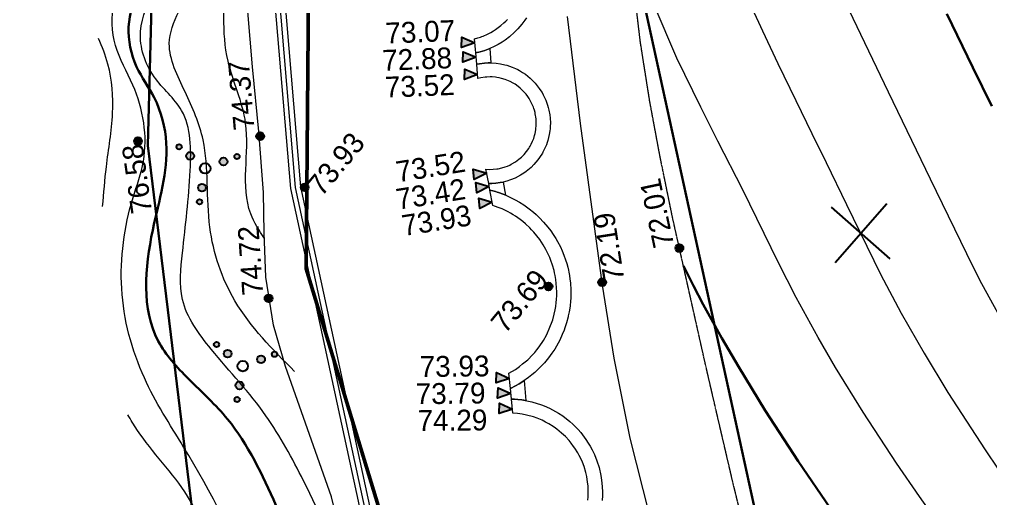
# Model space of a CAD drawing. Header units: millimetres. Extents: x -2893842 to -949497, y -1203244 to 262218.
# Drawn here: x -2454252 to -2417010, y -154996 to -136624 of the extents above; entities that cross this region are included whole.
import ezdxf

# ---------------------------------------------------------------- set-up
doc = ezdxf.new("R2010")
doc.units = ezdxf.units.MM
doc.linetypes.add('g5_05x2', pattern=[3.5, 2.5, -1])
doc.layers.get('0').update_dxf_attribs({"lineweight": 5})
for name, color, linetype in [('!!!_ Размеры', 7, 'Continuous'), ('02_сетка', 253, 'Continuous'), ('06_Инженерно-технические сооружения', 253, 'Continuous'), ('10_Границы покрытий и угодий', 253, 'Continuous'), ('12_Рельеф', 253, 'Continuous'), ('13_Растительность', 253, 'Continuous'), ('14_Ограждения', 253, 'Continuous'), ('19_Горизонтали', 253, 'Continuous'), ('30_Канализация', 253, 'Continuous'), ('33_Газопровод', 253, 'Continuous'), ('61_Отметки высоты поверхности', 253, 'Continuous'), ('65_Границы', 253, 'Continuous')]:
    doc.layers.add(name, color=color, linetype=linetype)
doc.styles.add('LIKE17', font='d431.shx')
doc.styles.add('LIKE36', font='pragmai.shx')
doc.styles.add('Line_GUGK', font='')
doc.styles.get('Line_GUGK').set_extended_font_data('Bm431', italic=True)
doc.linetypes.add('g5_085a', pattern='A,0.001,[19,GUGK_2005.shx,S=1,R=180,X=0,Y=0],0.5,[18,GUGK_2005.shx,S=6,R=180,X=0,Y=0],0.5', length=1.001)
doc.linetypes.add('g5_121_g', pattern='A,4,-0.4,["Г",Line_GUGK,S=1,R=0,X=0,Y=-0.5],-1.2,12', length=17.6)
doc.linetypes.add('g5_122_d', pattern='A,1,-1,1.5,-0.4,["Др",Line_GUGK,S=1,R=0,X=0,Y=-0.5],-2.4,1.5,-1,4,-1,4,-1,3', length=21.8)
doc.linetypes.add('g5_474_3a', pattern='A,1.5,-0.5,0.5,-0.2,[28,GUGK_2005.shx,S=0.8,R=0,X=0,Y=0],-0.2,0.5,-0.5', length=3.9)

# ---------------------------------------------------------------- blocks, each defined once
blk = doc.blocks.new('g5_330')
blk.add_hatch(color=0).paths.add_polyline_path([(-0.15, 0, 1), (0.15, 0, 1)])
at = {"color": 0}
blk.add_circle((0, 0), 0.15, dxfattribs=at)
blk = doc.blocks.new('g5_330a')
blk.add_hatch(color=0).paths.add_polyline_path([(0, 0), (-0.2, 0.5), (0.2, 0.5)])
at = {"color": 0}
blk.add_lwpolyline([(0, 0), (-0.2, 0.5), (0.2, 0.5)], close=True, dxfattribs=at)
blk = doc.blocks.new('g5_395_2')
h = blk.add_hatch(color=0)
h.paths.add_polyline_path([(-0.8, -0.375, 1), (-0.5, -0.375, 1)])
h.paths.add_polyline_path([(-1.026, -0.65, 1), (-1.226, -0.65, 1)])
h.paths.add_polyline_path([(0.8, -0.375, 1), (0.5, -0.375, 1)])
h.paths.add_polyline_path([(1.026, -0.65, 1), (1.226, -0.65, 1)])
h.paths.add_polyline_path([(0.15, 0.75, 1), (-0.15, 0.75, 1)])
h.paths.add_polyline_path([(0.1, 1.3, 1), (-0.1, 1.3, 1)])
at = {"color": 0}
for centre, radius in [((0, 1.3), 0.1), ((0, 0.75), 0.15), ((0, 0), 0.2), ((-0.65, -0.375), 0.15), ((0.65, -0.375), 0.15), ((-1.126, -0.65), 0.1), ((1.126, -0.65), 0.1)]:
    blk.add_circle(centre, radius, dxfattribs=at)
blk = doc.blocks.new('Топо_07.04.17')
at = {"layer": '02_сетка', "linetype": 'Continuous'}
for p, q in [((-493388, 22826), (-495404, 25047)), ((-495506, 22928), (-493285, 24945))]:
    blk.add_line(p, q, dxfattribs=at)
at = {"layer": '06_Инженерно-технические сооружения', "color": 7, "linetype": 'Continuous', "lineweight": 20}
for points in [[(-506212, 33585), (-506284, 33499), (-506407, 33366), (-506588, 33196), (-506727, 33082), (-506937, 32935), (-507120, 32826), (-507239, 32765), (-507400, 32691), (-507564, 32627), (-507743, 32569), (-507939, 32520), (-508123, 32485), (-508296, 32464), (-508282, 33009), (-508154, 33028), (-508049, 33049), (-507992, 33062), (-507940, 33075), (-507768, 33128), (-507631, 33179), (-507516, 33230), (-507442, 33267), (-507382, 33298), (-507220, 33395), (-507092, 33484), (-507011, 33546), (-506940, 33606)], [(-505952, 14938), (-505926, 15071), (-505893, 15336), (-505885, 15470), (-505884, 15637), (-505887, 15725), (-505895, 15842), (-505914, 16009), (-505956, 16238), (-505998, 16406), (-506037, 16531), (-506090, 16679), (-506137, 16794), (-506223, 16975), (-506265, 17052), (-506339, 17179), (-506413, 17293), (-506535, 17458), (-506663, 17611), (-506826, 17778), (-506878, 17826), (-506954, 17893), (-507112, 18018), (-507227, 18099), (-507354, 18180), (-507530, 18278), (-507666, 18344), (-507930, 18449), (-508090, 18499), (-508263, 18543), (-508442, 18576), (-508432, 19121), (-508309, 19102), (-508184, 19078), (-508033, 19043), (-507846, 18989), (-507660, 18925), (-507307, 18771), (-507208, 18719), (-507015, 18605), (-506912, 18538), (-506697, 18380), (-506550, 18257), (-506301, 18015), (-506197, 17898), (-506120, 17804), (-506019, 17670), (-505936, 17551), (-505767, 17266), (-505690, 17116), (-505633, 16989), (-505574, 16843), (-505508, 16651), (-505439, 16399), (-505386, 16132), (-505352, 15821), (-505344, 15637), (-505348, 15395), (-505366, 15182), (-505382, 15053), (-505416, 14862)]]:
    blk.add_lwpolyline(points, dxfattribs=at)
for points in [[(-508307, 32026), (-508296, 32464), (-508123, 32485), (-507939, 32520), (-507743, 32569), (-507757, 32016), (-507858, 32032), (-508003, 32039), (-508192, 32036)], [(-508320, 31480), (-508307, 32026), (-508192, 32036), (-508003, 32039), (-507858, 32032), (-507555, 31985), (-507395, 31944), (-507231, 31889), (-507167, 31863), (-507062, 31816), (-506963, 31766), (-506844, 31698), (-506764, 31647), (-506704, 31606), (-506591, 31519), (-506496, 31437), (-506413, 31357), (-506332, 31271), (-506227, 31146), (-506158, 31052), (-506091, 30951), (-506025, 30838), (-505976, 30744), (-505939, 30665), (-505904, 30581), (-505853, 30441), (-505829, 30363), (-505808, 30283), (-505781, 30160), (-505767, 30077), (-505753, 29970), (-505741, 29784), (-505741, 29663), (-505753, 29482), (-505772, 29341), (-505790, 29247), (-505806, 29176), (-505844, 29039), (-505925, 28820), (-505961, 28739), (-506001, 28659), (-506084, 28512), (-506160, 28396), (-506187, 28359), (-506311, 28204), (-506391, 28117), (-506559, 27960), (-506678, 27866), (-506883, 27731), (-506980, 27676), (-507114, 27612), (-507333, 27528), (-507518, 27475), (-507659, 27446), (-507812, 27425), (-507921, 27416), (-508087, 27412), (-508246, 27420), (-508364, 27433), (-508407, 27988), (-508288, 27968), (-508130, 27954), (-507987, 27953), (-507945, 27956), (-507800, 27971), (-507667, 27995), (-507577, 28017), (-507486, 28046), (-507420, 28069), (-507247, 28146), (-507106, 28226), (-507003, 28297), (-506893, 28385), (-506780, 28492), (-506687, 28596), (-506670, 28616), (-506649, 28644), (-506620, 28681), (-506576, 28745), (-506510, 28852), (-506454, 28959), (-506407, 29067), (-506379, 29141), (-506338, 29278), (-506324, 29332), (-506307, 29419), (-506288, 29557), (-506281, 29675), (-506281, 29776), (-506283, 29825), (-506288, 29889), (-506293, 29940), (-506306, 30028), (-506319, 30093), (-506332, 30150), (-506346, 30205), (-506361, 30257), (-506410, 30393), (-506456, 30495), (-506496, 30575), (-506557, 30678), (-506614, 30762), (-506680, 30848), (-506748, 30926), (-506820, 31000), (-506930, 31098), (-507001, 31153), (-507102, 31223), (-507290, 31327), (-507420, 31383), (-507513, 31415), (-507592, 31439), (-507650, 31453), (-507770, 31477), (-507846, 31488), (-507972, 31498), (-508046, 31500), (-508205, 31493)], [(-508345, 27179), (-508364, 27433), (-508246, 27420), (-508087, 27412), (-507921, 27416), (-507812, 27425), (-507774, 26918), (-507793, 26929), (-507861, 26965), (-507932, 27002), (-507959, 27015), (-508030, 27048), (-508076, 27069), (-508145, 27100), (-508239, 27138)], [(-508299, 26578), (-508345, 27179), (-508239, 27138), (-508145, 27100), (-508076, 27069), (-508030, 27048), (-507959, 27015), (-507932, 27002), (-507861, 26965), (-507793, 26929), (-507735, 26897), (-507427, 26703), (-507273, 26591), (-507122, 26470), (-506932, 26300), (-506779, 26146), (-506690, 26047), (-506573, 25908), (-506437, 25729), (-506294, 25515), (-506204, 25363), (-506124, 25214), (-506046, 25052), (-505992, 24929), (-505906, 24705), (-505857, 24552), (-505807, 24375), (-505765, 24193), (-505738, 24053), (-505716, 23906), (-505702, 23787), (-505695, 23708), (-505686, 23584), (-505681, 23437), (-505681, 23298), (-505683, 23222), (-505691, 23086), (-505706, 22924), (-505737, 22701), (-505754, 22607), (-505797, 22408), (-505854, 22198), (-505903, 22046), (-505915, 22013), (-506003, 21787), (-506084, 21610), (-506127, 21522), (-506216, 21358), (-506336, 21162), (-506409, 21054), (-506566, 20843), (-506688, 20698), (-506843, 20531), (-507019, 20362), (-507086, 20303), (-507276, 20149), (-507428, 20039), (-507551, 19956), (-507691, 19871), (-507925, 19745), (-508073, 19674), (-508215, 19614), (-508425, 19536), (-508414, 20116), (-508153, 20234), (-507978, 20329), (-507859, 20412), (-507641, 20550), (-507437, 20714), (-507340, 20800), (-507250, 20888), (-507153, 20988), (-506959, 21218), (-506819, 21411), (-506767, 21489), (-506683, 21630), (-506514, 21966), (-506433, 22168), (-506379, 22330), (-506343, 22452), (-506305, 22607), (-506282, 22718), (-506256, 22875), (-506241, 22997), (-506226, 23175), (-506221, 23337), (-506223, 23492), (-506231, 23642), (-506240, 23743), (-506252, 23836), (-506288, 24053), (-506326, 24225), (-506361, 24354), (-506383, 24427), (-506430, 24564), (-506469, 24669), (-506550, 24856), (-506661, 25074), (-506753, 25230), (-506858, 25389), (-506930, 25488), (-506993, 25569), (-507142, 25742), (-507231, 25836), (-507317, 25921), (-507490, 26074), (-507570, 26138), (-507657, 26205), (-507750, 26270), (-507843, 26332), (-507965, 26406), (-508073, 26467), (-508237, 26549)], [(-508432, 19121), (-508425, 19536), (-508215, 19614), (-508073, 19674), (-507925, 19745), (-507870, 19774), (-507884, 19000), (-508033, 19043), (-508184, 19078), (-508309, 19102)]]:
    blk.add_lwpolyline(points, close=True, dxfattribs=at)
at = {"layer": '10_Границы покрытий и угодий', "linetype": 'Continuous', "lineweight": 20}
blk.add_lwpolyline([(-491277, -13391), (-493153, -10226), (-495799, -5873), (-498322, -1511), (-499355, 367), (-500114, 1847), (-500843, 3429), (-501461, 5005), (-502069, 6914), (-502505, 8540), (-503195, 11563), (-503664, 14129), (-504071, 17120), (-504334, 20233), (-504466, 23063), (-504613, 29318), (-504639, 33461)], dxfattribs=at)
at = {"layer": '10_Границы покрытий и угодий', "linetype": 'g5_05x2', "lineweight": 20}
blk.add_lwpolyline([(-487501, -13270), (-488249, -11853), (-489122, -10328), (-490115, -8696), (-494187, -2239), (-494893, -1005), (-495522, 144), (-496306, 1667), (-497227, 3610), (-498203, 6045), (-499055, 8454), (-499447, 9741), (-499770, 11155), (-500030, 12625), (-500173, 13607), (-500349, 14970), (-500685, 17854), (-500886, 19605), (-501507, 25351), (-501719, 27723), (-501872, 29862), (-501973, 32163), (-501982, 33913)], dxfattribs=at)
at = {"layer": '12_Рельеф', "linetype": 'g5_085a', "lineweight": 20}
blk.add_lwpolyline([(-504854, -14223), (-507381, -9331), (-509693, -4260), (-512049, 1743), (-513705, 6594), (-514864, 10252), (-515315, 13090), (-515705, 16179), (-516899, 21338), (-517177, 22968), (-517260, 24830), (-517127, 26527), (-516986, 28070), (-516893, 30406), (-516864, 32898), (-516803, 35031)], dxfattribs=at)
at = {"layer": '14_Ограждения', "linetype": 'Continuous', "lineweight": 20}
for points in [[(-482824, -91304), (-485476, -87179), (-494115, -69254), (-496120, -60088), (-496205, -50316), (-497090, -32246), (-499561, -22830), (-501480, -17825), (-505890, -9609), (-511172, 2371), (-513895, 11816), (-515538, 28121), (-515200, 39840)], [(-515599, 39884), (-515939, 28106), (-514289, 11740), (-511549, 2234), (-506250, -9784), (-501844, -17991), (-499942, -22952), (-497488, -32308), (-496605, -50328), (-496520, -60133), (-494496, -69385), (-485826, -87375), (-483164, -91515)]]:
    blk.add_lwpolyline(points, dxfattribs=at)
at = {"layer": '14_Ограждения', "linetype": 'g5_474_3a', "lineweight": 20}
blk.add_lwpolyline([(-453278, -155610), (-453853, -151309), (-455234, -142668), (-456889, -138660), (-465749, -122446), (-473635, -108760), (-476745, -101893), (-482994, -91410), (-485651, -87277), (-494306, -69320), (-496320, -60111), (-496405, -50322), (-497289, -32277), (-499752, -22891), (-501662, -17908), (-506070, -9697), (-511361, 2302), (-514092, 11778), (-515738, 28114), (-515399, 39862), (-512772, 53553), (-510484, 67484), (-510272, 76938), (-512186, 90139)], dxfattribs=at)
at = {"layer": '19_Горизонтали', "linetype": 'Continuous', "lineweight": 30}
for points in [[(-490172, 31915), (-489411, 29759), (-488862, 28208)], [(-491452, 4820), (-493305, 7645), (-494822, 10153), (-496749, 13572), (-497778, 15519), (-498808, 17587), (-499641, 19380), (-500146, 20536), (-500463, 21295), (-500709, 21902), (-501003, 22656), (-501303, 23459)]]:
    blk.add_lwpolyline(points, dxfattribs=at)
at = {"layer": '19_Горизонтали', "linetype": 'Continuous', "lineweight": 20}
for points in [[(-489125, 19346), (-490003, 21474), (-490278, 22189), (-491515, 25686), (-492739, 29181), (-493886, 32475)], [(-497566, 32963), (-497278, 32071), (-496832, 30756), (-496306, 29265), (-495832, 27942), (-495418, 26781), (-494826, 25083), (-493826, 22282), (-493204, 20711), (-492511, 19092), (-491773, 17488), (-490603, 15137), (-490187, 14345)], [(-489962, 7958), (-491063, 9734), (-491847, 11061), (-492788, 12715), (-493303, 13652), (-494029, 15014), (-495084, 17105), (-495941, 18930), (-496474, 20140), (-497141, 21761), (-497681, 23185), (-498714, 26093), (-499449, 28061), (-499957, 29428), (-500648, 31397), (-501286, 33507)]]:
    blk.add_lwpolyline(points, dxfattribs=at)
for points, knots in [([(-517145, 26301, -67200), (-517310, 26631, -67200), (-518004, 28023, -67200), (-516974, 30484, -67200), (-518077, 33518, -67200), (-517433, 36457, -67200), (-517443, 39862, -67200), (-517442, 42646, -67200), (-517242, 46248, -67200), (-517679, 49786, -67200), (-516103, 53565, -67200), (-516245, 57020, -67200), (-516127, 60338, -67200), (-516533, 63536, -67200), (-517600, 65586, -67200), (-517972, 66731, -67200), (-518064, 67071, -67200)], [0, 0, 0, 0, 1.087796, 4.574617, 7.048399, 10.459187, 13.34021, 17.28929, 18.795356, 24.175116, 27.692465, 30.76188, 34.414859, 37.710671, 40.250331, 41.301432, 41.301432, 41.301432, 41.301432]), ([(-516573, 21111, -67200), (-517316, 22049, -67200), (-518681, 23774, -67200), (-519413, 27097, -67200), (-518805, 29904, -67200), (-519500, 32211, -67200), (-520350, 34434, -67200), (-518303, 36503, -67200), (-518435, 39343, -67200), (-517658, 41771, -67200), (-517934, 43694, -67200), (-517868, 45774, -67200), (-517944, 47927, -67200), (-517980, 50676, -67200), (-516787, 53207, -67200), (-516596, 56029, -67200), (-516619, 58809, -67200), (-517008, 61521, -67200), (-517268, 64092, -67200), (-517990, 65578, -67200), (-518213, 66136, -67200)], [0, 0, 0, 0, 3.545987, 6.524521, 9.883274, 11.858118, 13.796022, 16.437541, 19.393544, 22.029133, 23.957628, 25.133037, 28.268876, 30.450379, 33.265165, 36.467091, 38.836229, 41.601834, 44.694939, 46.49603, 46.49603, 46.49603, 46.49603]), ([(-515320, 12807, -67200), (-515763, 14177, -67200), (-516499, 16457, -67200), (-517809, 19749, -67200), (-519478, 21949, -67200), (-520767, 24170, -67200), (-520230, 26607, -67200), (-519684, 28857, -67200), (-519383, 31466, -67200), (-520830, 32890, -67200), (-521207, 34779, -67200), (-520026, 36599, -67200), (-518996, 38669, -67200), (-518217, 40846, -67200), (-518136, 43307, -67200), (-518660, 46270, -67200), (-518282, 49328, -67200), (-518432, 52608, -67200), (-517465, 55439, -67200), (-517168, 59080, -67200), (-517859, 61862, -67200), (-518359, 63506, -67200), (-518506, 63953, -67200)], [0, 0, 0, 0, 4.327441, 7.204457, 10.516757, 12.716317, 14.500079, 17.675715, 19.999412, 21.672296, 23.474926, 25.255466, 27.935331, 30.502045, 32.075016, 35.269392, 39.464275, 41.251597, 45.059258, 48.293116, 52.091677, 53.513622, 53.513622, 53.513622, 53.513622]), ([(-500908, -22785, -67200), (-501427, -21805, -67200), (-503038, -18761, -67200), (-505689, -14333, -67200), (-509155, -9596, -67200), (-510568, -4851, -67200), (-513748, -1519, -67200), (-514755, 2908, -67200), (-517289, 6000, -67200), (-518698, 9603, -67200), (-519053, 13768, -67200), (-520646, 17816, -67200), (-522539, 21601, -67200), (-523040, 25027, -67200), (-522319, 27828, -67200), (-521115, 30194, -67200), (-521244, 32358, -67200), (-522134, 34264, -67200), (-521949, 36172, -67200), (-520928, 37763, -67200), (-519491, 39268, -67200), (-519079, 40975, -67200), (-518740, 42494, -67200), (-519008, 43833, -67200), (-519446, 45830, -67200), (-519501, 48227, -67200), (-520099, 49957, -67200), (-520368, 50640, -67200)], [0, 0, 0, 0, 3.324214, 10.330722, 15.485564, 20.822789, 24.868528, 28.908352, 34.052555, 36.638938, 40.392509, 46.488658, 49.537971, 53.071169, 56.591109, 58.036298, 60.982958, 62.642709, 64.28887, 66.457192, 68.212989, 70.436875, 71.578615, 72.846256, 74.461281, 77.740571, 79.933251, 79.933251, 79.933251, 79.933251]), ([(-523175, 28224, -67200), (-523069, 28725, -67200), (-522851, 29904, -67200), (-522320, 31658, -67200), (-522248, 33366, -67200), (-522501, 34313, -67200), (-522609, 34647, -67200)], [77.600502, 77.600502, 77.600502, 77.600502, 79.134964, 81.197761, 83.094115, 84.144473, 84.144473, 84.144473, 84.144473]), ([(-498172, -43466, -67200), (-498552, -41097, -67200), (-499398, -35833, -67200), (-500484, -29558, -67200), (-501026, -24628, -67200), (-502131, -21034, -67200), (-505317, -17214, -67200), (-508310, -13322, -67200), (-511214, -8670, -67200), (-513234, -5138, -67200), (-515210, -1302, -67200), (-516105, 2171, -67200), (-517973, 5481, -67200), (-518783, 9441, -67200), (-520195, 12931, -67200), (-520841, 16790, -67200), (-522482, 18805, -67200), (-523028, 19977, -67200), (-523114, 20183, -67200)], [0, 0, 0, 0, 7.197816, 15.995341, 19.092639, 22.077789, 27.111739, 33.782938, 36.863136, 43.540787, 46.003918, 49.770603, 54.22848, 57.274498, 61.809554, 65.539568, 68.74426, 69.413118, 69.413118, 69.413118, 69.413118])]:
    blk.add_open_spline(points, degree=3, knots=knots, dxfattribs=at)
at = {"layer": '19_Горизонтали', "linetype": 'Continuous', "lineweight": 30}
blk.add_open_spline([(-512840, 1258, -67200), (-512940, 1511, -67200), (-513745, 3634, -67200), (-514664, 7464, -67200), (-516591, 12041, -67200), (-517829, 16032, -67200), (-518885, 19233, -67200), (-520601, 21182, -67200), (-522281, 23476, -67200), (-521586, 26933, -67200), (-520284, 29797, -67200), (-520591, 32057, -67200), (-521398, 33421, -67200), (-521587, 35559, -67200), (-519969, 37582, -67200), (-518852, 39953, -67200), (-518613, 41827, -67200), (-518470, 43072, -67200), (-518555, 43625, -67200), (-518602, 43863, -67200)], degree=3, knots=[13.479972, 13.479972, 13.479972, 13.479972, 14.302089, 20.334059, 25.20844, 29.158857, 32.941252, 35.087721, 36.947767, 41.211701, 44.583506, 46.38905, 47.753238, 49.314048, 52.463629, 55.09349, 57.137758, 58.097854, 58.823648, 58.823648, 58.823648, 58.823648], dxfattribs=at)
at = {"layer": '30_Канализация', "linetype": 'g5_122_d', "lineweight": 30}
blk.add_lwpolyline([(-447418, -191177), (-438432, -154724), (-443053, -136615), (-455746, -113037), (-476565, -75538), (-482147, -45042), (-486716, -16763), (-498917, 6968), (-502127, 38219), (-494846, 82956), (-486955, 91944)], dxfattribs=at)
at = {"layer": '33_Газопровод', "linetype": 'g5_121_g', "lineweight": 30}
blk.add_lwpolyline([(-522672, -174586), (-522190, -173935), (-511876, -175349), (-490326, -174912), (-490397, -174550), (-486470, -175249), (-484211, -167621), (-467831, -165474), (-458276, -164337), (-459405, -145391), (-464058, -135831), (-465042, -133890), (-468507, -129090), (-484139, -109372), (-507632, -61315), (-506655, -43208), (-511990, -17166), (-521038, 11415), (-521192, 30351), (-514629, 77169), (-518830, 94834), (-505209, 96933)], dxfattribs=at)
at = {"layer": '65_Границы', "color": 1, "linetype": 'Continuous', "lineweight": 50}
blk.add_polyline3d([(-474373, -103816, -67200), (-494357, -70278, -67200), (-496189, -61971, -67200), (-497082, -34621, -67200), (-499783, -23469, -67200), (-511103, 141, -67200), (-515683, 24975, -67200), (-512568, 50606, -67200), (-507028, 84984, -67200), (-424365, 75608, -67200), (-303990, 86296, -67200), (-266088, 83656, -67200), (-214689, 90720, -67200), (-224782, 118516, 0), (-231407, 147199, 0), (-228117, 179113, 0), (-218498, 184727, 0), (-211911, 163012, 0), (-184159, 116945, 0), (-164841, 92507, 0)], dxfattribs=at)
at = {"layer": '06_Инженерно-технические сооружения', "linetype": 'Continuous', "lineweight": 20}
for p, xscale, yscale, zscale, rotation in [((-508286, 32857, -67200), 1000, 1000, 1000, 82.28610257278253), ((-508300, 32298, -67200), 1000, 1000, 1000, 82.28610257278253), ((-508317, 31630, -67200), 1000, 1000, 1000, 82.28610257278253), ((-508395, 27835, -67200), 1000.000000000001, 1000.000000000001, 1000.000000000001, 89.01383371386464), ((-508355, 27315, -67200), 1000.000000000001, 1000.000000000001, 1000.000000000001, 89.01383371386464), ((-508309, 26710, -67200), 1000.000000000001, 1000.000000000001, 1000.000000000001, 89.01383371386464), ((-508418, 19918, -67200), 999.9999999999994, 999.9999999999994, 999.9999999999994, 80.59506591050834), ((-508428, 19333, -67200), 999.9999999999994, 999.9999999999994, 999.9999999999994, 80.59506591050834), ((-508439, 18737, -67200), 999.9999999999994, 999.9999999999994, 999.9999999999994, 80.59506591050834)]:
    blk.add_blockref('g5_330a', p, dxfattribs=dict(at, xscale=xscale, yscale=yscale, zscale=zscale, rotation=rotation))
at = {"layer": '13_Растительность', "linetype": 'Continuous', "lineweight": 20, "xscale": 999.9999999999995, "yscale": 999.9999999999995, "zscale": 999.9999999999995, "rotation": 43.98139083737546}
for p in [(-519101, 29235, -67200), (-518526, 21539, -67200)]:
    blk.add_blockref('g5_395_2', p, dxfattribs=at)
at = {"layer": '61_Отметки высоты поверхности', "linetype": 'Continuous', "lineweight": 20, "xscale": 999.9999999999995, "yscale": 999.9999999999995, "zscale": 999.9999999999995, "rotation": 43.98139083737546}
for p in [(-521545, 30564, -67200), (-516870, 30223, -67200), (-515392, 28083, -67200), (-517248, 24008, -67200), (-501377, 24149, -67200), (-506530, 23252, -67200), (-504468, 23181, -67200)]:
    blk.add_blockref('g5_330', p, dxfattribs=at)
at = {"layer": '06_Инженерно-технические сооружения', "linetype": 'Continuous', "lineweight": 15, "style": 'LIKE36'}
for s, rotation, p in [('73.07', 355.8383, (-511681, 33208, -67200)), ('72.88', 355.8383, (-511919, 32183, -67200)), ('73.52', 355.8383, (-511934, 31150, -67200)), ('73.52', 2.566, (-511824, 27870, -67200)), ('73.42', 2.566, (-511940, 26824, -67200)), ('73.93', 2.566, (-511834, 25797, -67200)), ('73.93', 354.1472, (-511828, 20358, -67200)), ('73.79', 354.1472, (-512096, 19340, -67200)), ('74.29', 354.1472, (-512142, 18309, -67200))]:
    blk.add_text(s, height=800, rotation=rotation, dxfattribs=at).set_placement(p)
at = {"layer": '61_Отметки высоты поверхности', "linetype": 'Continuous', "lineweight": 15, "style": 'LIKE17'}
for s, rotation, p in [('74.37', 88.369, (-517050, 30507, 19420)), ('76.58', 91.5751, (-521312, 27799, 19420)), ('73.93', 43.9814, (-514787, 27624, 19420)), ('72.01', 95.429, (-501560, 24279, 19420)), ('74.72', 87.5017, (-517435, 24173, 19420)), ('72.19', 92.3831, (-503606, 23159, 19420)), ('73.69', 43.9814, (-508386, 21608, 19420))]:
    blk.add_text(s, height=800, rotation=rotation, dxfattribs=at).set_placement(p)

msp = doc.modelspace()

# ---------------------------------------------------------------- linework, layer by layer
at = {"layer": '65_Границы', "color": 1, "linetype": 'Continuous', "lineweight": 50}
msp.add_polyline3d([(-2387688.26502, -269497.41543, -67199.99998), (-2411324.66862, -238425.42442, -67199.99998), (-2414081.76991, -230377.85383, -67199.99998), (-2418051.4099, -203302.87538, -67199.99998), (-2421992.36352, -192527.0281, -67199.99998), (-2435901.31815, -170343.11543, -67199.99998), (-2443250.82359, -146183.44305, -67199.99998), (-2443044.59423, -120364.89411, -67199.99998), (-2441414.03623, -85581.09068, -67199.99998), (-2358221.22764, -85581.09068, -67199.99998), (-2239818.1593, -61393.38703, -67199.99998), (-2201859.71249, -59744.65558, -67199.99998), (-2151584.39577, -46933.06984, -67199.99998), (-2164745.78218, -20451.38546, 0), (-2174562.14148, 7301.43765, 0), (-2174889.90899, 39383.76718, 0), (-2165964.96208, 46046.14833, 0), (-2156972.35547, 25211.35468, 0), (-2124204.57606, -17433.80252, 0), (-2102255.17766, -39539.20479, 0)], dxfattribs=at)

# ---------------------------------------------------------------- block references
at = {"layer": '!!!_ Размеры', "color": 1, "lineweight": 0, "rotation": 6.471407436947433}
msp.add_blockref('Топо_07.04.17', (-1928038.79367, -112877.83782), dxfattribs=at)

doc.saveas('drawing.dxf')
